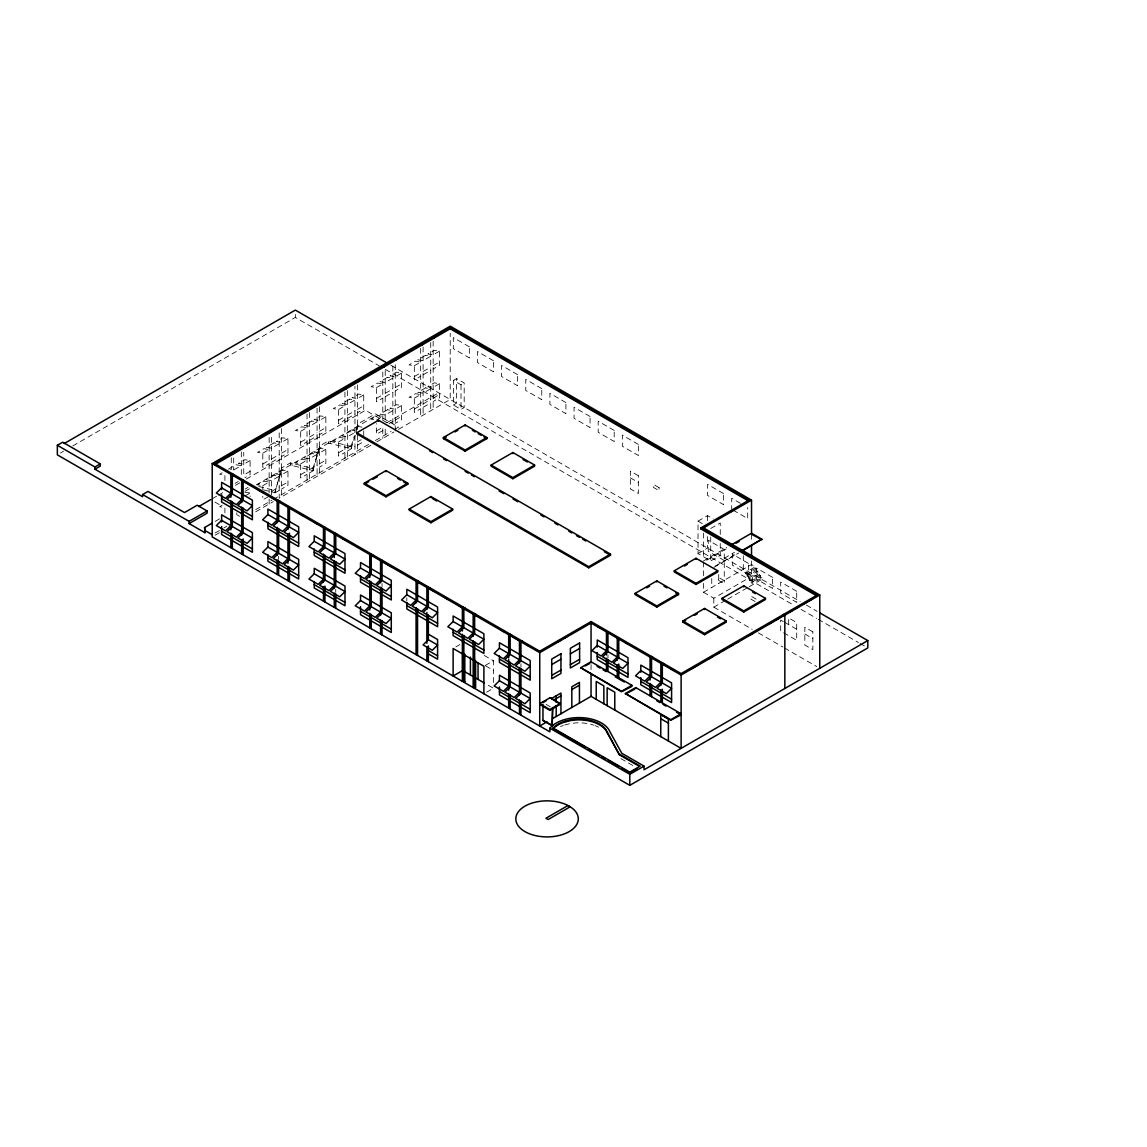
<?xml version="1.0" encoding="UTF-8"?>
<svg xmlns="http://www.w3.org/2000/svg" width="1147" height="1147" viewBox="0 0 1147 1147"><rect width="100%" height="100%" fill="white"/><g stroke="black" fill="none" stroke-linecap="round" stroke-linejoin="round"><path stroke-width="0.75" stroke-dasharray="5 3.75" d="M263.581 489.898L274.879 492.665L281.775 467.876L290.377 462.901L313.002 468.449L313.002 470.657L290.377 465.108L290.377 462.901M274.879 492.665L281.775 467.876M313.002 468.449L319.898 445.868L328.501 440.892L351.125 446.441L351.125 448.635L328.501 443.1L328.501 440.892M313.002 470.657L319.898 445.868M351.125 446.441L354.194 436.419M356.23 429.738L358.022 423.86L375.413 413.823L398.496 427.143L395.256 429.021M351.125 448.635L355.212 435.272M356.23 431.932L358.022 423.86M60.447 453.051L63.529 451.273M72.806 445.911L295.353 317.432L379.127 365.793M222.174 472.765L219.636 474.227L224.912 475.073L224.912 484.22M228.411 469.166L236.038 464.75L241.314 465.596L233.687 469.998L230.174 469.438M250.089 460.535L243.738 464.205L238.461 463.359L244.813 459.689L250.089 460.535L250.089 474.715L244.999 477.654M262.792 453.194L269.144 449.524L263.882 448.692L257.516 452.348L262.792 453.194L262.792 467.388L269.144 463.718M287.969 438.67L281.617 442.326L276.341 441.495L282.692 437.824L287.969 438.67L287.969 452.85L281.617 456.52M300.672 431.329L307.038 427.659L301.761 426.813L295.41 430.483L300.672 431.329L300.672 445.509L307.038 441.839M325.848 416.791L319.497 420.462L314.221 419.616L320.572 415.945L325.848 416.791L325.848 430.971L319.497 434.641M338.566 409.45L344.917 405.78L339.641 404.948L333.29 408.604L338.566 409.45L338.566 423.644L344.917 419.974M363.728 394.926L357.377 398.583L352.1 397.751L358.466 394.081L363.728 394.926L363.728 409.106L357.377 412.777M376.445 387.586L382.797 383.915L377.521 383.069L371.169 386.74L376.445 387.586L376.445 401.765L382.797 398.095M401.622 373.047L395.256 376.718L389.994 375.872L396.346 372.202L401.622 373.047L401.622 387.227L395.256 390.898M414.325 365.707L420.677 362.051L415.4 361.205L409.049 364.875L414.325 365.707L414.325 379.901L420.677 376.23M439.502 351.183L433.15 354.853L427.874 354.007L434.226 350.337L439.502 351.183L439.502 365.363L433.15 369.033M250.089 471.36L243.738 475.03L243.738 452.219M262.792 464.033L269.144 460.363M271.567 458.958L279.194 454.556M281.617 453.165L287.969 449.495M300.672 442.154L307.038 438.484M309.446 437.093L317.074 432.691M319.497 431.286L325.848 427.616M338.566 420.289L344.917 416.619M347.34 415.214L354.953 410.812M357.377 409.422L363.728 405.751M376.445 398.41L382.797 394.74M385.22 393.349L392.848 388.948M395.256 387.543L401.622 383.872M414.325 376.546L420.677 372.875M423.1 371.47L430.727 367.069M433.15 365.678L439.502 362.008M235.207 483.303L238.261 481.539M271.567 462.313L279.194 457.911M309.446 440.448L317.074 436.046M347.34 418.569L354.953 414.167M385.22 396.704L392.848 392.303M423.1 374.825L430.727 370.424M212.252 498.73L216.883 496.049M218.432 495.16L224.626 491.59M235.465 485.339L240.11 482.658M246.29 479.073L365.463 410.282L389.837 424.347M245.085 489.066L247.953 487.403M245.085 491.26L249.386 488.78M256.168 484.866L375.413 416.017L375.413 413.823M222.174 505.239L219.636 506.716L224.912 507.562L224.912 512.881M244.999 495.963L250.089 493.024L250.089 496.565M262.792 485.683L269.144 482.012L263.882 481.167L257.516 484.837L262.792 485.683L262.792 489.812M287.969 471.145L281.617 474.815L276.341 473.969L282.692 470.313L287.969 471.145L287.969 485.339L281.617 489.009M300.672 463.818L307.038 460.148L301.761 459.302L295.41 462.972L300.672 463.818L300.672 477.998L307.038 474.328M325.848 449.28L319.497 452.95L314.221 452.104L320.572 448.434L325.848 449.28L325.848 463.46L319.497 467.13M338.566 441.939L344.917 438.269L339.641 437.437L333.29 441.093L338.566 441.939L338.566 456.133L344.917 452.463M353.434 433.351L347.34 436.878L342.064 436.032L349.692 431.63L354.953 432.476L354.953 386.295M376.445 420.074L382.797 416.404L377.521 415.558L371.169 419.228L374.682 419.788M401.622 405.536L395.256 409.207L389.994 408.361L396.346 404.69L401.622 405.536L401.622 419.716L395.256 423.386M414.325 398.195L420.677 394.525L415.4 393.693L409.049 397.349L414.325 398.195L414.325 412.39L420.677 408.719M439.502 383.672L433.15 387.328L427.874 386.496L434.226 382.826L439.502 383.672L439.502 397.851L433.15 401.522M453.38 380.403L456.563 378.567L464.191 382.969L464.191 407.572L461.008 409.407L453.38 404.991L453.38 380.403L461.008 384.804L464.191 382.969M215.177 521.398L219.708 518.774M386.955 422.684L438.656 392.833M271.567 491.446L279.194 487.045M281.617 485.654L287.969 481.984M300.672 474.643L307.038 470.973M309.446 469.582L317.074 465.18M319.497 463.775L325.848 460.105M338.566 452.778L344.917 449.108M347.34 447.703L354.953 443.301M357.377 441.91L361.19 439.702M376.445 430.899L382.797 427.229L382.797 438.412M389.034 423.63L392.848 421.436M395.256 420.031L401.622 416.361M414.325 409.035L420.677 405.364M423.1 403.959L430.727 399.557M433.15 398.167L439.502 394.496M279.194 490.4L271.567 494.801L271.567 434.441M309.446 472.937L317.074 468.535M347.34 451.058L354.953 446.656M357.377 445.265L363.728 441.595M382.797 430.584L376.445 434.254L376.445 423.616M423.1 407.314L430.727 402.912M215.134 533.011L222.475 528.781M223.937 527.935L226.862 526.244M255.695 509.598L271.925 500.221M273.301 499.432L369.334 443.975M375.327 440.534L391.113 431.415M215.134 535.219L219.536 532.667M255.695 511.791L273.301 501.626M370.839 445.323L279.194 498.228L279.194 430.039M376.818 441.867L393.88 432.018M398.496 429.351L450.212 399.5L450.212 333.318M453.38 404.991L456.563 403.171L456.563 378.567M455.846 646.908L459.933 644.557M720.259 543.463L720.259 555.406L710.724 560.912L698.021 553.571L698.021 521.139L707.541 515.648L713.19 518.903M710.724 528.48L720.259 522.975L720.259 534.932M485.253 665.461L493.425 660.744L493.425 682.895M698.021 553.571L707.541 548.065L707.541 536.122M703.484 560.94L726.739 547.52M706.595 560.223L728.288 547.707M486.615 692.186L493.425 688.257L485.74 683.827M724.244 558.259L734.51 552.324M715.37 566.016L737.062 553.485M713.821 567.392L738.611 553.083M703.484 583.364L703.484 592.253L751.529 564.51L755.4 566.747L755.4 568.238L745.865 573.744L745.865 572.253L755.4 566.747M745.865 573.744L747.156 574.489L756.69 568.984L755.4 568.238M747.156 574.489L747.156 575.98L756.69 570.475L759.271 573.457L759.271 574.948L749.737 580.454L749.737 578.963L759.271 573.457M747.156 575.98L748.446 576.726L757.981 571.22M703.484 592.253L713.821 598.218L757.981 572.711M751.027 581.199L760.561 575.694L760.561 577.185L751.027 582.69L751.027 581.199L749.737 580.454M749.249 586.705L761.852 579.421L761.852 577.93L752.332 583.436L751.027 582.69M713.821 598.218L713.821 607.164L726.137 600.039M727.685 599.15L747.701 587.594M564.654 724.976L570.159 723.599A29.105 16.804 0 0 1 593.917 725.205M361.979 427.128L358.466 426.569L352.1 430.24L355.627 430.799M244.813 492.178L250.089 493.024M258.749 486.514L274.879 490.457M740.432 503.318L731.7 498.271L731.7 509.34M733.148 510.186L747.701 518.587L747.701 507.519M630.348 477.826L638.349 482.443M698.021 521.139L702.251 523.591M759.271 574.948L760.561 575.694M760.561 577.185L761.852 577.93M390.898 365.248L800.248 601.587M806.384 605.129L817.137 611.337M745.865 572.253L752.332 575.98L752.332 584.927M724.273 560.525L708.258 551.277L708.258 540.208L724.273 549.456L724.244 580.267M749.737 578.963L748.446 578.217L748.446 576.726M385.335 369.377L793.337 604.942M801.093 609.415L816.607 618.376M818.155 619.265L858.486 642.549M860.049 643.453L866.243 647.037M755.142 601.544L750.955 599.135L750.955 596.125L756.547 599.351L756.547 602.361M783.358 621.588L780.691 620.04L780.691 631.094M784.691 622.348L796.706 629.287M804.836 633.976L812.85 638.607M783.602 632.771L796.706 640.341L796.706 622.534L788.692 617.918L788.692 624.671M713.821 607.164L752.203 629.316M758.353 632.872L782.914 647.051M784.448 647.94L816.693 666.55M484.192 655.424L493.425 660.744M214.962 502.085L220.64 505.368M239.551 516.279L236.755 514.673L236.755 512.465M485.74 665.934L493.425 670.364M546.029 704.344L550.617 706.996M620.9 758.611L634.277 766.339M751.529 534.287L751.529 541.398M751.529 560.955L751.529 573.457M743.313 555.707L743.313 569.256M718.71 574.518L718.71 583.465M711.742 578.547L711.742 587.493M710.724 537.011L710.724 560.912M707.541 515.648L707.541 520.767M703.484 533.097L703.484 559.206M703.484 562.016L703.484 576.238M607.953 654.722L607.953 657.819M591.049 664.615L591.049 671.669M520.953 663.755L520.953 666.851M461.008 384.804L461.008 409.407M433.15 341.161L433.15 409.35M430.727 342.552L430.727 410.741M423.1 346.953L423.1 415.142M420.677 348.358L420.677 416.547M406.827 597.859L406.827 600.956M395.256 364.732L395.256 431.215M392.848 366.137L392.848 424.791M385.22 370.538L385.22 421.193M385.22 429.193L385.22 437.021M382.797 371.929L382.797 419.501M382.037 583.551L382.037 586.647M363.728 430.957L363.728 438.24M357.377 384.89L357.377 429.408M357.377 435.2L357.377 453.094M354.953 435.573L354.953 454.484M347.34 390.697L347.34 458.886M344.917 392.088L344.917 460.291M335.741 589.314L335.741 592.411M330.15 441.294L330.15 443.502M319.497 406.769L319.497 474.958M318.106 451.746L318.106 453.94M317.074 408.16L317.074 476.363M309.446 412.562L309.446 480.765M307.038 413.967L307.038 482.156M295.353 314.493L295.353 317.432M292.026 463.316L292.026 465.51M281.617 428.634L281.617 496.837M279.983 473.754L279.983 475.962M278.635 556.338L278.635 559.435M269.144 437.552L269.144 492.852M269.144 504.035L269.144 496.207L262.792 499.863L262.792 496.321M241.314 451.904L241.314 476.435M233.687 458.026L233.687 469.998M231.264 457.71L231.264 469.682M595.135 725.664A29.105 16.804 0 0 1 598.562 727.212M560.525 726.581A30.309 17.492 0 0 1 563.234 725.478M273.918 442.885L266.29 447.287L271.567 448.133L279.194 443.731L273.918 442.885M311.798 421.021L304.184 425.422L309.446 426.254L317.074 421.852L311.798 421.021M349.692 399.142L342.064 403.543L347.34 404.389L354.953 399.988L349.692 399.142M387.571 377.277L379.944 381.679L385.22 382.51L392.848 378.109L387.571 377.277M425.451 355.398L417.823 359.8L423.1 360.645L430.727 356.244L425.451 355.398M273.918 475.374L266.29 479.776L271.567 480.622L279.194 476.22L273.918 475.374M311.798 453.509L304.184 457.911L309.446 458.743L317.074 454.341L311.798 453.509M387.571 409.766L379.944 414.167L385.22 414.999L392.848 410.597L387.571 409.766M425.451 387.887L417.823 392.288L423.1 393.134L430.727 388.733L425.451 387.887M469.338 346.81L453.323 337.562L453.323 348.631L469.338 357.878L469.338 346.81M493.482 360.746L477.467 351.498L477.467 362.567L493.482 371.814L493.482 360.746M517.627 374.682L501.612 365.434L501.612 376.517L517.627 385.75L517.627 374.682M541.771 388.618L525.756 379.385L525.756 390.453L541.771 399.701L541.771 388.618M565.915 402.568L549.9 393.321L549.9 404.389L565.915 413.637L565.915 402.568M590.06 416.504L574.045 407.257L574.045 418.325L590.06 427.573L590.06 416.504M614.204 430.44L598.189 421.207L598.189 432.276L614.204 441.509L614.204 430.44M638.349 444.391L622.334 435.143L622.334 446.212L638.349 455.459L638.349 444.391M723.556 493.583L707.541 484.335L707.541 495.404L723.556 504.651L723.556 493.583M638.349 475.69L630.348 471.073L630.348 488.866L638.349 493.497L638.349 475.69M659.066 487.647L653.475 484.421L653.475 487.432L659.066 490.658L659.066 487.647M748.418 563.392L732.403 554.144L732.403 565.227L748.418 574.461L748.418 563.392M772.562 577.342L756.547 568.095L756.547 579.163L772.562 588.411L772.562 577.342M796.706 591.279L780.691 582.031L780.691 593.099L796.706 602.347L796.706 591.279M724.273 580.712L718.682 577.486L718.682 580.497L724.273 583.723L724.273 580.712M812.85 631.854L804.836 627.237L804.836 645.03L812.85 649.646L812.85 631.854"/><path stroke-width="1.5" d="M731.385 544.839L751.529 533.212L751.529 500.135L450.212 326.164L212.209 463.574L212.209 536.911L549.857 731.843L549.857 728.173L552.639 725.492A33.005 19.055 0 0 1 564.941 719.47A31.801 18.366 0 0 1 609.889 731.7L621.789 753.249L644.041 766.11L644.041 769.78L867.806 640.585L867.806 647.926L629.803 785.337L57.35 454.843L57.35 445.294L62.698 442.212L100.276 463.918L100.276 466.112L94.929 469.195L94.929 467.001L57.35 445.294M619.409 754.081L640.227 766.11L629.803 772.132L553.055 728.015L554.833 726.395A30.309 17.492 0 0 1 564.654 721.305L570.159 719.929A29.105 16.804 0 0 1 605.946 729.664L619.409 754.826L638.75 765.981M232.339 494.027L227.063 499.275L236.382 504.651L241.659 499.404L232.339 494.027L232.339 475.202M243.135 500.264L237.859 505.512L247.107 510.845L252.383 505.598L243.135 500.264L243.135 481.439M232.339 526.516L227.063 531.764L236.382 537.14L241.659 531.893L232.339 526.516L232.339 501.769M243.135 532.753L237.859 538L247.107 543.334L252.383 538.086L243.135 532.753L243.135 508.006M267.911 514.573L262.634 519.82L271.882 525.154L277.158 519.906L267.911 514.573L267.911 509.067L277.158 514.401M278.635 520.767L273.359 526.014L282.678 531.391L287.954 526.143L278.635 520.767L278.635 501.942M267.911 547.062L262.634 552.309L271.882 557.643L277.158 552.395L267.911 547.062L267.911 541.556L277.158 546.89M289.445 527.003L284.169 532.237L293.417 537.585L298.679 532.337L289.445 527.003L289.445 508.164M278.635 553.255L273.359 558.503L282.678 563.88L287.954 558.632L278.635 553.255L278.635 528.495M289.445 559.492L284.169 564.725L293.417 570.073L298.679 564.826L289.445 559.492L289.445 533.183M314.221 541.298L308.944 546.546L318.192 551.893L323.468 546.646L314.221 541.298L314.221 535.807L323.468 541.14M324.945 547.492L319.669 552.739L328.988 558.116L334.264 552.868L324.945 547.492L324.945 528.667M314.221 573.787L308.944 579.034L318.192 584.368L323.468 579.135L314.221 573.787L314.221 568.281L323.468 573.629M335.741 553.729L330.465 558.976L339.713 564.31L344.989 559.062L335.741 553.729L335.741 534.903M324.945 579.981L319.669 585.228L328.988 590.605L334.264 585.357L324.945 579.981L324.945 555.234M335.741 586.217L330.465 591.465L339.713 596.798L344.989 591.551L335.741 586.217L335.741 561.471M360.516 568.037L355.24 573.285L364.488 578.618L369.764 573.371L360.516 568.037L360.516 562.532L369.764 567.865M371.241 574.231L365.965 579.479L375.284 584.855L380.56 579.608L371.241 574.231L371.241 555.406M360.516 600.526L355.24 605.774L364.488 611.107L369.764 605.86L360.516 600.526L360.516 595.021L369.764 600.354M382.037 580.468L376.775 585.701L386.023 591.049L391.285 585.802L382.037 580.468L382.037 561.643M371.241 606.72L365.965 611.968L375.284 617.344L380.56 612.097L371.241 606.72L371.241 581.959M382.037 612.957L376.775 618.19L386.023 623.538L391.285 618.29L382.037 612.957L382.037 588.196M406.827 594.763L401.55 600.01L410.798 605.358L416.074 600.11L406.827 594.763L406.827 589.271L416.074 594.605M417.551 600.956L412.275 606.204L421.594 611.58L426.87 606.347L417.551 600.956L417.551 582.131M428.347 607.193L423.071 612.441L432.319 617.774L437.595 612.527L428.347 607.193L428.347 588.368M428.347 639.682L423.071 644.929L432.319 650.263L437.595 645.015L428.347 639.682L428.347 614.935M453.122 621.502L447.846 626.749L457.094 632.083L462.37 626.836L453.122 621.502L453.122 615.996L462.37 621.33M463.847 627.696L458.571 632.943L467.89 638.32L473.166 633.072L463.847 627.696L463.847 608.871M474.643 633.933L469.381 639.18L478.614 644.514L483.891 639.266L474.643 633.933L474.643 615.107M499.432 648.227L494.156 653.475L503.404 658.822L508.68 653.575L499.432 648.227L499.432 642.736L508.68 648.069M510.157 654.421L504.881 659.668L514.2 665.045L519.476 659.812L510.157 654.421L510.157 635.596M499.432 680.716L494.156 685.963L503.404 691.311L508.68 686.064L499.432 680.716L499.432 675.225L508.68 680.558M520.953 660.658L515.677 665.905L524.925 671.239L530.201 665.991L520.953 660.658L520.953 641.833M510.157 686.91L504.881 692.157L514.2 697.534L519.476 692.301L510.157 686.91L510.157 662.163M520.953 693.146L515.677 698.394L524.925 703.728L530.201 698.48L520.953 693.146L520.953 668.4M607.953 651.625L602.677 656.873L611.996 662.263L617.272 657.016L607.953 651.625L607.953 632.8M618.749 657.862L613.473 663.109L622.721 668.443L627.997 663.21L618.749 657.862L618.749 639.037M651.539 676.802L646.263 682.049L655.582 687.426L660.858 682.178L651.539 676.802L651.539 657.977M662.335 683.024L657.059 688.272L666.307 693.62L671.583 688.372L662.335 683.024L662.335 664.199M64.246 443.516L295.353 310.091L387.815 363.47M94.929 467.001L100.276 463.918M142.629 494.543L147.977 491.446L184.509 512.551L197.184 505.239L207.12 510.974L207.12 513.182L189.112 523.577L189.112 521.369L142.629 494.543L142.629 496.737L94.929 469.195M450.212 327.641L214.747 463.574L539.735 651.209L591.049 621.574L681.117 673.576L817.223 594.992L817.223 596.11L700.946 528.982L700.946 527.864L748.991 500.135L450.212 327.641L450.212 328.759L748.991 501.253M214.747 464.693L450.212 328.759M198.675 506.573L210.704 499.633M189.112 521.369L207.12 510.974M356.817 432.777L378.539 420.232L610.491 554.144L610.491 555.263L588.755 567.808L356.817 433.896L356.817 432.777L588.755 566.69L610.491 554.144M189.112 523.577L204.94 532.71L204.582 527.52L212.152 523.147M364.302 483.174L386.037 470.614L407.758 483.174L407.758 484.278L386.037 496.837L364.302 484.278L364.302 483.174L386.037 495.719L407.758 483.174M443.402 437.509L465.123 424.949L486.858 437.509L486.858 438.613L465.123 451.172L443.402 438.613L443.402 437.509L465.123 450.054L486.858 437.509M364.302 484.278L368.646 481.769M372.99 479.26L377.334 476.751M443.402 438.613L446.298 436.95M454.986 431.932L457.882 430.254M409.192 509.082L430.928 496.536L452.664 509.082L452.664 510.2L430.928 522.745L409.192 510.2L409.192 509.082L430.928 521.627L452.664 509.082M491.145 465.065L512.867 452.52L534.602 465.065L534.602 466.184L512.867 478.729L491.145 466.184L491.145 465.065L512.867 477.611L534.602 465.065M463.847 654.679L464.822 654.12L464.822 681.633L463.847 682.193L463.847 635.424M473.166 660.055L474.141 659.496L474.141 687.01L473.166 687.569L473.166 640.815M700.946 528.982L707.154 525.412M730.395 511.992L735.041 509.311M751.529 500.135L703.484 527.864L819.761 594.992L819.761 668.328M474.643 660.916L475.618 660.357M635.08 593.429L656.815 580.884L678.537 593.429L678.537 594.547L656.815 607.093L635.08 594.547L635.08 593.429L656.815 605.974L678.537 593.429M674.278 570.805L696.014 558.259L717.735 570.805L717.735 571.923L696.014 584.468L674.278 571.923L674.278 570.805L696.014 583.35L717.735 570.805M646.664 587.852L649.56 586.189M684.415 566.059L687.311 564.396M557.843 641.876L560.854 640.126M563.88 638.377L566.89 636.642M212.209 463.574L539.735 652.672L591.049 623.05L681.117 675.053L819.761 594.992M736.03 543.234L739.127 541.441M741.708 550.804L761.852 539.176L743.256 550.402M551.721 664.572L560.955 659.238M570.36 653.819L579.608 648.471M551.721 675.411L560.955 670.063M570.36 664.643L579.608 659.31M580.712 667.726L591.049 661.776L631.868 685.332L631.868 686.422L621.545 691.799L580.712 667.726L621.545 691.297L631.868 685.332M560.238 703.541L550.116 697.691L539.735 703.685L549.857 709.534L560.238 703.541L560.238 704.287L549.857 710.294L539.735 704.444M682.823 621L704.559 608.455L726.28 621L726.28 622.118L704.559 634.664L682.823 622.118L682.823 621L704.559 633.545L726.28 621M722.022 598.361L743.758 585.816L765.479 598.361L765.479 599.48L743.758 612.025L722.022 599.48L722.022 598.361L743.758 610.907L765.479 598.361M542.961 702.566L546.115 700.76M682.823 622.118L685.72 620.441M694.408 615.423L697.304 613.745M551.435 698.552L560.955 693.06L560.955 713.735M553.815 699.971L560.955 695.856M571.823 689.576L579.45 685.175M552.639 707.599L552.151 725.764L552.639 707.599L553.571 708.143M542.961 704.358L542.961 720.459L552.639 725.492M547.047 721.778L539.735 725.994L539.735 652.672M552.625 718.552L591.049 696.372L681.117 748.374L681.117 675.053M625.402 693.534L635.725 687.569L681.117 713.764L670.78 719.728L625.402 693.534L670.78 720.23L681.117 714.853L676.572 712.23M690.293 669.404L699.455 664.099M708.631 658.808L713.219 656.156M716.287 654.392L719.341 652.629M722.395 650.865L725.449 649.102M730.037 646.449L733.105 644.686M736.159 642.922L739.213 641.159M749.923 634.979L752.977 633.201M768.275 624.384L772.863 621.731M775.917 619.968L778.971 618.204M789.681 612.011L792.735 610.247M795.803 608.484L798.857 606.72M803.445 604.068L806.513 602.304M809.567 600.541L812.635 598.763M567.951 805.538L545.943 818.241L548.151 819.517L570.159 806.814M622.133 768.447L629.803 772.863L637.245 768.562M549.857 728.173L629.803 774.325L644.041 766.11M585.142 665.92L589.572 663.611M625.402 694.021L634.248 689.419M619.409 754.826L605.946 730.41A29.105 16.804 0 0 0 570.159 720.674L564.654 722.051A30.309 17.492 0 0 0 554.833 727.126L553.169 728.632L553.169 727.886M751.529 534.287L761.852 539.663M751.529 533.212L761.852 539.176M700.946 527.864L817.223 594.992M820.205 613.115L867.806 640.585M472.378 430.254L475.274 431.932M478.17 433.595L481.066 435.272M483.962 436.95L486.858 438.613M523.018 459.488L527.362 461.997M752.446 591.952L755.343 593.63M429.566 450.8L432.663 452.592M443.488 458.843L446.584 460.621M465.137 471.345L468.234 473.123M471.317 474.915L474.414 476.693M499.16 490.973L503.791 493.654M513.067 499.017L517.713 501.698M540.911 515.089L543.993 516.867M554.818 523.118L557.915 524.91M568.74 531.161L571.837 532.939M576.468 535.62L579.565 537.398M582.662 539.19L585.744 540.968M604.311 551.693L610.491 555.263M664.056 586.189L666.952 587.852M675.64 592.87L678.537 594.547M717.592 617.1L720.488 618.763M397.622 478.428L400.518 480.106M403.414 481.769L407.758 484.278M432.376 498.501L436.72 501.01M597.229 626.262L600.311 628.054M625.043 642.334L628.14 644.112M670.895 668.801L673.819 670.493M606.462 645.274L597.229 639.94L597.229 647.094M607.953 646.134L617.272 651.51M618.749 652.356L627.997 657.704L627.997 677.39L618.749 672.056M650.062 670.436L640.815 665.102L640.815 672.257M651.539 671.296L660.858 676.673M662.335 677.533L671.583 682.866L671.583 702.552L662.335 697.218M597.229 656.27L606.462 661.604M607.953 662.464L617.272 667.841M618.749 668.701L627.997 674.035M640.815 681.433L650.062 686.766M651.539 687.627L660.858 693.003M662.335 693.863L671.583 699.197M606.462 664.959L597.229 659.625L597.229 652.457M607.953 665.819L617.272 671.196M650.062 690.121L640.815 684.788L640.815 677.633M651.539 690.981L660.858 696.358M597.085 666.335L600.11 668.084M603.136 669.834L606.161 671.583M615.236 676.816L624.312 682.049M656.901 700.874L659.926 702.624M662.952 704.373L665.977 706.108M660.772 718.739L668.4 723.14M258.319 489.855L262.964 492.536M272.24 497.898L276.886 500.579M299.984 513.913L303.08 515.691M313.905 521.942L317.002 523.735M341.648 537.972L344.745 539.75M383.313 562.016L392.589 567.378M431.157 589.644L434.254 591.436M445.079 597.687L448.176 599.465M459.001 605.716L463.646 608.397L463.646 607.279M500.666 629.775L503.762 631.553M512.752 636.757L518.086 639.825M526.602 644.743L529.513 646.435M230.862 487.676L221.615 482.328L221.615 489.497M232.339 488.522L241.659 493.913M243.135 494.758L252.383 500.106L252.383 519.792L243.135 514.444M278.635 515.261L287.954 520.638M289.445 521.498L298.679 526.831L298.679 546.517L289.445 541.183M324.945 541.986L334.264 547.377M335.741 548.223L344.989 553.571L344.989 573.256L335.741 567.908M371.241 568.726L380.56 574.102M382.037 574.962L391.285 580.296L391.285 599.981L382.037 594.648M417.551 595.451L426.87 600.842M428.347 601.688L437.595 607.035L437.595 626.721L428.347 621.373M463.847 622.19L473.166 627.567M474.643 628.427L483.891 633.761L483.891 653.446L474.643 648.112M510.157 648.915L519.476 654.306M520.953 655.152L530.201 660.5L530.201 680.185L520.953 674.837M221.615 498.673L230.862 504.006M232.339 504.852L241.659 510.243M243.135 511.089L252.383 516.437M267.911 525.398L277.158 530.731M278.635 531.591L287.954 536.968M289.445 537.828L298.679 543.162M314.221 552.137L323.468 557.471M324.945 558.331L334.264 563.707M335.741 564.553L344.989 569.901M360.516 578.862L369.764 584.196M371.241 585.056L380.56 590.433M382.037 591.293L391.285 596.626M406.827 605.602L416.074 610.935M417.551 611.795L426.87 617.172M428.347 618.018L437.595 623.366M453.122 632.327L462.37 637.675M463.847 638.521L473.166 643.897M474.643 644.757L483.891 650.091M499.432 659.066L508.68 664.4M510.157 665.26L519.476 670.637M520.953 671.482L530.201 676.83M230.862 507.361L221.615 502.028L221.615 494.859M232.339 508.207L241.659 513.598M277.158 534.086L267.911 528.753L267.911 522.301M278.635 534.946L287.954 540.323M323.468 560.826L314.221 555.492L314.221 549.04M324.945 561.672L334.264 567.062M369.764 587.551L360.516 582.217L360.516 575.765M371.241 588.411L380.56 593.788M416.074 614.29L406.827 608.957L406.827 602.505M417.551 615.15L426.87 620.527M462.37 641.015L453.122 635.682L453.122 629.23M463.847 641.876L473.166 647.252M508.68 667.755L499.432 662.421L499.432 655.969M510.157 668.615L519.476 673.992M560.238 704.287L550.116 697.691M230.862 520.165L221.615 514.817L221.615 521.985M232.339 521.01L241.659 526.401M243.135 527.247L252.383 532.581L252.383 552.28L243.135 546.933M278.635 547.75L287.954 553.126M289.445 553.987L298.679 559.32L298.679 579.006L289.445 573.672M324.945 574.475L334.264 579.866M335.741 580.712L344.989 586.06L344.989 605.745L335.741 600.397M371.241 601.214L380.56 606.591M382.037 607.451L391.285 612.785L391.285 632.47L382.037 627.137M428.347 634.176L437.595 639.524L437.595 659.21L428.347 653.862M510.157 681.404L519.476 686.795M520.953 687.641L530.201 692.989L530.201 712.674L520.953 707.326M221.615 531.161L230.862 536.495M232.339 537.341L241.659 542.732M243.135 543.578L252.383 548.926M267.911 557.886L277.158 563.22M278.635 564.08L287.954 569.457M289.445 570.317L298.679 575.651M314.221 584.626L323.468 589.959M324.945 590.805L334.264 596.196M335.741 597.042L344.989 602.39M360.516 611.351L369.764 616.685M371.241 617.545L380.56 622.921M382.037 623.782L391.285 629.115M428.347 650.507L437.595 655.855M499.432 691.555L508.68 696.889M510.157 697.749L519.476 703.125M520.953 703.971L530.201 709.319M464.205 671.396L484.192 682.938M230.862 539.85L221.615 534.516L221.615 526.516M232.339 540.696L241.659 546.087M277.158 566.575L267.911 561.241L267.911 554.79M278.635 567.435L287.954 572.812M323.468 593.314L314.221 587.981L314.221 581.529M324.945 594.16L334.264 599.551M369.764 620.04L360.516 614.706L360.516 606.706M371.241 620.9L380.56 626.276M508.68 700.244L499.432 694.91L499.432 686.91M510.157 701.104L519.476 706.48M542.961 720.459L552.151 725.764M554.704 729.506L585.357 747.213M588.425 748.977L599.15 755.17M602.218 756.934L605.272 758.712M608.34 760.475L619.065 766.669M204.582 527.52L204.94 530.502L212.209 534.703M463.345 680.773L464.822 681.633M784.835 615.165L784.835 688.487M783.559 614.434L783.559 615.552M751.529 544.954L751.529 557.399M743.758 585.816L743.758 586.934M743.758 610.907L743.758 612.025M704.559 608.455L704.559 609.573M704.559 633.545L704.559 634.664M696.014 558.259L696.014 559.378M696.014 583.35L696.014 584.468M668.4 741.034L668.4 719.026L660.772 714.624L660.772 736.632M663.611 663.468L663.611 664.586M662.335 689.218L662.335 702.925M662.12 662.622L662.12 663.74M660.858 663.353L660.858 685.275M660.858 689.906L660.858 702.079M656.815 580.884L656.815 582.002M656.815 605.974L656.815 607.093M652.801 657.245L652.801 658.364M651.324 656.385L651.324 657.503M651.539 684.53L651.539 696.688M650.062 657.116L650.062 680.056M650.062 683.411L650.062 695.842M635.725 687.569L635.725 688.644M629.803 772.132L629.803 772.863M629.803 774.325L629.803 785.337M618.749 664.056L618.749 677.762M617.272 638.191L617.272 660.099M617.272 664.744L617.272 676.902M614.778 710.079L614.778 692.186L607.15 687.784L607.15 705.677M607.953 659.367L607.953 671.525M607.322 732.173L607.322 732.904M606.462 631.954L606.462 654.894M606.462 658.249L606.462 670.68M603.852 703.771L603.852 685.877L596.225 681.476L596.225 699.369M591.049 621.574L591.049 622.692M591.049 623.05L591.049 662.851M591.049 673.432L591.049 696.372M588.755 566.69L588.755 567.808M579.45 703.068L579.45 682.379L571.823 686.781L571.823 707.47M566.073 720.875L566.073 721.621M556.195 695.813L556.195 702.179M556.195 705.763L556.195 716.488M549.857 709.534L549.857 710.294M543.449 701.548L543.449 702.294M539.735 651.209L539.735 652.328M522.229 641.101L522.229 642.22M520.953 700.889L520.953 715.155M519.476 640.972L519.476 662.894M519.476 667.54L519.476 695.383M519.476 700.028L519.476 714.309M512.867 452.52L512.867 453.638M512.867 477.611L512.867 478.729M511.419 634.865L511.419 635.983M510.157 694.652L510.157 708.918M509.942 634.004L509.942 635.123M508.68 634.75L508.68 657.69M508.68 659.367L508.68 690.179M508.68 693.534L508.68 708.072M483.891 693.763L483.891 666.249L453.122 648.485L453.122 675.999L462.657 670.493L462.657 652.6M478.041 663.281L478.041 679.382M475.919 614.362L475.919 615.48M475.618 662.077L475.618 687.87L474.643 688.429L474.643 641.66M474.442 613.516L474.442 614.634M473.166 614.247L473.166 636.169M470.413 657.088L470.413 674.981M465.123 424.949L465.123 426.067M465.123 450.054L465.123 451.172M465.123 608.139L465.123 609.258M462.37 608.01L462.37 630.965M462.37 634.32L462.37 681.332M434.412 336.759L434.412 337.878M430.928 496.536L430.928 497.655M430.928 521.627L430.928 522.745M429.623 587.637L429.623 588.755M428.132 586.777L428.132 587.895M428.347 645.876L428.347 661.69M426.87 587.508L426.87 609.43M426.87 612.527L426.87 643.309M426.87 646.822L426.87 660.844M421.953 343.957L421.953 345.075M418.813 581.4L418.813 582.518L417.336 580.54M417.551 608.699L417.551 655.453M416.074 581.285L416.074 602.849M416.074 607.58L416.074 654.607M396.532 358.624L396.532 359.742M386.037 470.614L386.037 471.732M386.037 495.719L386.037 496.837M384.073 365.821L384.073 366.94M382.037 620.685L382.037 634.965M381.836 560.051L381.836 561.17M380.56 560.783L380.56 582.705M380.56 587.35L380.56 615.193M380.56 619.824L380.56 634.105M378.539 420.232L378.539 421.35M372.517 554.661L372.517 555.779M371.04 553.815L371.04 554.933M371.241 614.448L371.241 628.728M369.764 554.546L369.764 577.5M369.764 580.841L369.764 609.989M369.764 613.33L369.764 627.868M358.653 380.503L358.653 381.621M346.179 387.7L346.179 388.819M337.017 534.172L337.017 535.291L335.526 533.312M335.741 593.96L335.741 608.225M334.264 534.043L334.264 557.514M334.264 560.611L334.264 588.454M334.264 593.099L334.264 607.38M324.945 586.174L324.945 601.989M324.73 527.075L324.73 528.193M323.468 527.821L323.468 549.384M323.468 554.116L323.468 581.873M323.468 586.604L323.468 601.143M320.773 402.368L320.773 403.486M308.299 409.565L308.299 410.683M289.445 567.22L289.445 581.5M289.23 506.587L289.23 507.705M287.954 507.318L287.954 529.24M287.954 533.871L287.954 563.277M287.954 566.36L287.954 580.64M282.893 424.232L282.893 425.351M279.911 501.196L279.911 502.314M278.635 560.983L278.635 575.264M278.434 500.35L278.434 501.468M277.158 501.081L277.158 522.659M277.158 527.376L277.158 555.148M277.158 559.865L277.158 574.403M270.42 431.43L270.42 432.548M244.999 446.111L244.999 447.23M243.135 538.947L243.135 554.761M242.92 479.847L242.92 480.966M241.659 480.579L241.659 502.501M241.659 507.146L241.659 534.989M241.659 539.635L241.659 553.915M233.601 474.471L233.601 475.589L232.124 473.611M232.54 453.309L232.54 454.427M232.339 534.258L232.339 548.524M230.862 474.356L230.862 497.296M230.862 500.651L230.862 529.785M230.862 533.14L230.862 547.678M204.94 530.502L204.94 532.71M221.615 487.833L216.339 493.081L225.586 498.415L230.862 493.181L221.615 487.833M221.615 520.322L216.339 525.57L225.586 530.903L230.862 525.67L221.615 520.322M597.229 645.431L591.952 650.679L601.2 656.027L606.462 650.779L597.229 645.431M640.815 670.608L635.538 675.855L644.786 681.189L650.062 675.941L640.815 670.608M560.955 653.733L551.721 659.081L551.721 678.766L560.955 673.418L560.955 653.733M579.608 642.965L570.36 648.313L570.36 667.998L579.608 662.665L579.608 642.965M569.141 806.126L566.059 804.577A31.227 18.022 0 0 0 516.566 814.972A31.227 18.022 0 0 0 553.815 836.478A31.227 18.022 0 0 0 571.823 807.904L569.141 806.126"/></g></svg>
